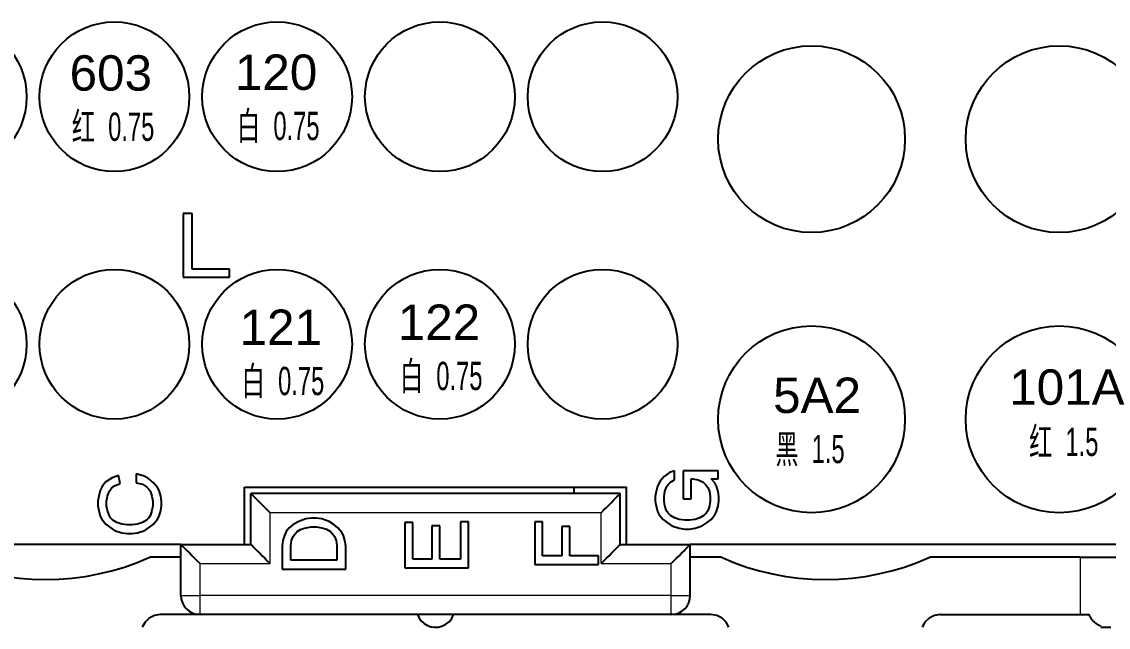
# Model space of a CAD drawing. Header units: millimetres. Extents: x 62 to 1873, y 998 to 1938.
# Drawn here: x 319.69 to 350.41, y 1765.14 to 1782.26 of the extents above; entities that cross this region are included whole.
import ezdxf

# ---------------------------------------------------------------- set-up
doc = ezdxf.new("R2010")
doc.units = ezdxf.units.MM
doc.layers.add('AM60', color=3, linetype='Continuous', lineweight=25)
doc.layers.add('AM_6', color=3, linetype='Continuous', lineweight=25)
doc.layers.add('线色线径', color=1, linetype='Continuous')
doc.styles.get("Standard").update_dxf_attribs({"font": 'arial.ttf'})

# ---------------------------------------------------------------- blocks, each defined once
blk = doc.blocks.new('*U12')
blk.add_circle((0, 0), 2.117)
blk = doc.blocks.new('*U13')
at = {"layer": 'AM_6', "color": 0, "linetype": 'ByBlock', "lineweight": -2, "transparency": 16777216}
for p in [(0, 21), (4.6, 21), (9.2, 21), (13.8, 21), (18.4, 21), (23, 21), (0, 14), (4.6, 14), (9.2, 14), (13.8, 14), (18.4, 14), (23, 14), (0, 7), (4.6, 7), (9.2, 7), (13.8, 7), (18.4, 7), (23, 7), (0, 0), (4.6, 0), (9.2, 0), (13.8, 0), (18.4, 0), (23, 0)]:
    blk.add_blockref('*U12', p, dxfattribs=at)
blk = doc.blocks.new('*U14')
blk.add_circle((0, 0), 2.641)
blk = doc.blocks.new('*U15')
at = {"layer": 'AM_6', "color": 0, "linetype": 'ByBlock', "lineweight": -2, "transparency": 16777216}
for p in [(0, 23.769), (7, 23.769), (0, 15.846), (7, 15.846), (0, 7.923), (7, 7.923), (0, 0), (7, 0)]:
    blk.add_blockref('*U14', p, dxfattribs=at)
blk = doc.blocks.new('A$C4F331E43')
at = {"layer": 'AM_6', "lineweight": 25}
for points in [[(24.098, 24.75), (24.098, 22.95)], [(24.345, 24.75), (24.098, 24.75)], [(24.345, 23.175), (24.345, 24.75)], [(25.403, 23.175), (24.345, 23.175)], [(25.403, 22.95), (25.403, 23.175)], [(24.098, 22.95), (25.403, 22.95)], [(50.04, 13.05), (50.318, 13.057)], [(25.83, 15.39), (25.83, 17.01)], [(25.83, 17.01), (35.146, 17.01)], [(35.146, 16.83), (35.146, 17.01)], [(35.146, 17.01), (36.63, 17.01)], [(36.63, 15.39), (36.63, 17.01)], [(36.45, 16.83), (26.01, 16.83)], [(26.01, 15.39), (26.01, 16.83)], [(26.55, 16.29), (26.473, 16.367), (26.398, 16.442), (26.326, 16.514), (26.258, 16.582), (26.196, 16.644), (26.142, 16.698), (26.096, 16.744), (26.059, 16.781), (26.032, 16.808), (26.015, 16.825)], [(35.91, 16.29), (35.987, 16.367), (36.062, 16.442), (36.134, 16.514), (36.202, 16.582), (36.264, 16.644), (36.318, 16.698), (36.364, 16.744), (36.401, 16.781), (36.428, 16.808), (36.445, 16.825)], [(36.45, 15.39), (36.45, 16.83)], [(38.116, 15.851), (38.273, 15.829)], [(38.273, 15.829), (38.408, 15.829)], [(38.408, 15.829), (38.566, 15.851)], [(24.03, 15.39), (11.205, 15.39)], [(24.03, 15.39), (24.052, 15.368), (24.079, 15.341), (24.116, 15.304), (24.162, 15.258), (24.216, 15.204), (24.278, 15.142), (24.346, 15.074), (24.418, 15.002), (24.493, 14.927), (24.57, 14.85)], [(24.03, 15.39), (26.01, 15.39)], [(24.03, 13.95), (24.03, 15.39)], [(26.01, 15.39), (26.032, 15.368), (26.059, 15.341), (26.096, 15.304), (26.142, 15.258), (26.196, 15.204), (26.258, 15.142), (26.326, 15.074), (26.398, 15.002), (26.473, 14.927), (26.55, 14.85)], [(35.91, 14.85), (35.987, 14.927), (36.062, 15.002), (36.134, 15.074), (36.202, 15.142), (36.264, 15.204), (36.318, 15.258), (36.364, 15.304), (36.401, 15.341), (36.428, 15.368), (36.445, 15.385)], [(36.45, 15.39), (38.43, 15.39)], [(37.89, 14.85), (37.967, 14.927), (38.042, 15.002), (38.114, 15.074), (38.182, 15.142), (38.244, 15.204), (38.298, 15.258), (38.344, 15.304), (38.381, 15.341), (38.408, 15.368), (38.425, 15.385)], [(51.255, 15.39), (38.43, 15.39)], [(38.43, 13.95), (38.43, 15.39)], [(17.26, 15.03), (17.614, 14.882), (17.974, 14.754), (18.339, 14.646), (18.707, 14.557), (19.079, 14.489), (19.453, 14.439), (19.829, 14.41), (20.205, 14.4), (20.581, 14.41), (20.957, 14.439), (21.331, 14.489), (21.703, 14.557), (22.072, 14.646), (22.436, 14.754), (22.796, 14.882), (23.15, 15.03)], [(24.03, 15.03), (23.15, 15.03)], [(39.31, 15.03), (38.43, 15.03)], [(39.31, 15.03), (39.664, 14.882), (40.024, 14.754), (40.389, 14.646), (40.757, 14.557), (41.129, 14.489), (41.503, 14.439), (41.879, 14.41), (42.255, 14.4), (42.631, 14.41), (43.007, 14.439), (43.381, 14.489), (43.753, 14.557), (44.122, 14.646), (44.486, 14.754), (44.846, 14.882), (45.2, 15.03)], [(49.455, 15.03), (45.2, 15.03)], [(49.455, 15.03), (49.632, 15.03), (49.807, 15.03), (49.979, 15.03), (50.146, 15.03), (50.306, 15.03), (50.458, 15.03), (50.6, 15.03), (50.731, 15.03), (50.85, 15.03)], [(24.03, 13.95), (24.041, 13.841), (24.072, 13.74), (24.122, 13.648), (24.188, 13.568), (24.268, 13.502), (24.36, 13.452), (24.461, 13.421), (24.57, 13.41)], [(37.89, 13.41), (37.999, 13.421), (38.1, 13.452), (38.192, 13.502), (38.272, 13.568), (38.338, 13.648), (38.388, 13.74), (38.419, 13.841), (38.43, 13.95)], [(23.445, 13.41), (23.28, 13.384), (23.133, 13.311), (23.015, 13.197), (22.936, 13.05)], [(24.57, 13.41), (23.445, 13.41)], [(37.89, 13.41), (24.57, 13.41)], [(30.721, 13.41), (30.768, 13.311), (30.831, 13.226), (30.908, 13.156), (30.997, 13.103), (31.095, 13.067), (31.198, 13.051), (31.304, 13.055), (31.41, 13.081), (31.519, 13.134), (31.612, 13.208), (31.686, 13.301), (31.739, 13.41)], [(39.015, 13.41), (37.89, 13.41)], [(39.524, 13.05), (39.445, 13.197), (39.327, 13.311), (39.18, 13.384), (39.015, 13.41)], [(45.495, 13.41), (45.33, 13.384), (45.183, 13.311), (45.065, 13.197), (44.986, 13.05)], [(45.495, 13.41), (49.455, 13.41)], [(49.455, 13.41), (49.583, 13.41), (49.711, 13.41)], [(50.035, 13.083), (49.994, 13.1), (49.973, 13.11), (49.952, 13.121), (49.932, 13.133), (49.912, 13.146), (49.893, 13.16), (49.874, 13.175), (49.856, 13.191), (49.839, 13.207), (49.822, 13.225), (49.806, 13.243), (49.791, 13.262), (49.777, 13.281), (49.764, 13.301), (49.751, 13.322), (49.74, 13.343), (49.729, 13.365), (49.72, 13.387), (49.711, 13.41)]]:
    blk.add_lwpolyline(points, dxfattribs=at)
at = {"layer": 'AM_6', "lineweight": 9}
for points in [[(35.91, 16.29), (26.55, 16.29)], [(26.55, 14.85), (26.55, 16.29)], [(35.91, 14.85), (35.91, 16.29)], [(24.57, 13.95), (24.57, 14.85)], [(24.57, 14.85), (26.55, 14.85)], [(35.91, 14.85), (37.89, 14.85)], [(37.89, 13.95), (37.89, 14.85)], [(49.455, 15.03), (49.455, 13.41)], [(24.03, 13.95), (24.038, 13.95), (24.063, 13.95), (24.102, 13.95), (24.156, 13.95), (24.223, 13.95), (24.3, 13.95), (24.385, 13.95), (24.476, 13.95), (24.57, 13.95)], [(24.57, 13.41), (24.57, 13.418), (24.57, 13.443), (24.57, 13.482), (24.57, 13.536), (24.57, 13.603), (24.57, 13.68), (24.57, 13.765), (24.57, 13.856), (24.57, 13.95)], [(37.89, 13.95), (24.57, 13.95)], [(37.89, 13.41), (37.89, 13.418), (37.89, 13.443), (37.89, 13.482), (37.89, 13.536), (37.89, 13.603), (37.89, 13.68), (37.89, 13.765), (37.89, 13.856), (37.89, 13.95)], [(37.89, 13.95), (37.984, 13.95), (38.075, 13.95), (38.16, 13.95), (38.237, 13.95), (38.304, 13.95), (38.358, 13.95), (38.397, 13.95), (38.422, 13.95), (38.43, 13.95)]]:
    blk.add_lwpolyline(points, dxfattribs=at)
at = {"layer": '线色线径', "lineweight": 25}
for points in [[(22.087, 17.274), (21.907, 17.161)], [(22.267, 17.341), (22.087, 17.274)], [(22.312, 17.116), (22.267, 17.341)], [(22.987, 17.319), (22.762, 17.386)], [(22.762, 17.386), (22.762, 17.138)], [(23.122, 17.251), (22.987, 17.319)], [(23.257, 17.138), (23.122, 17.251)], [(37.688, 17.314), (37.576, 17.179)], [(37.846, 17.426), (37.688, 17.314)], [(37.981, 17.471), (37.846, 17.426)], [(37.868, 17.156), (37.981, 17.224)], [(37.981, 17.224), (37.981, 17.471)], [(38.228, 17.471), (38.228, 16.684)], [(39.218, 17.471), (38.228, 17.471)], [(38.453, 17.246), (38.498, 17.246)], [(38.453, 16.684), (38.453, 17.246)], [(38.498, 17.246), (38.656, 17.224)], [(38.656, 17.224), (38.791, 17.156)], [(39.016, 17.246), (39.218, 17.246)], [(39.128, 17.134), (39.016, 17.246)], [(39.218, 17.246), (39.218, 17.471)], [(21.75, 16.914), (21.705, 16.756)], [(21.817, 17.049), (21.75, 16.914)], [(21.907, 17.161), (21.817, 17.049)], [(21.997, 16.891), (22.065, 16.981)], [(22.065, 16.981), (22.155, 17.049)], [(22.155, 17.049), (22.312, 17.116)], [(22.762, 17.138), (22.942, 17.094)], [(22.942, 17.094), (23.055, 17.026)], [(23.055, 17.026), (23.122, 16.959)], [(23.122, 16.959), (23.167, 16.891)], [(23.37, 17.004), (23.257, 17.138)], [(23.415, 16.914), (23.37, 17.004)], [(23.46, 16.756), (23.415, 16.914)], [(37.508, 17.044), (37.463, 16.886)], [(37.576, 17.179), (37.508, 17.044)], [(37.711, 16.886), (37.756, 17.021)], [(37.756, 17.021), (37.801, 17.089)], [(37.801, 17.089), (37.868, 17.156)], [(38.791, 17.156), (38.858, 17.089)], [(38.858, 17.089), (38.926, 16.999)], [(38.926, 16.999), (38.971, 16.886)], [(39.173, 17.044), (39.128, 17.134)], [(39.218, 16.886), (39.173, 17.044)], [(21.705, 16.756), (21.682, 16.621)], [(21.682, 16.621), (21.682, 16.486)], [(21.93, 16.621), (21.952, 16.756)], [(21.93, 16.486), (21.93, 16.621)], [(21.952, 16.756), (21.997, 16.891)], [(23.167, 16.891), (23.212, 16.756)], [(23.212, 16.756), (23.235, 16.621)], [(23.235, 16.621), (23.235, 16.486)], [(23.482, 16.621), (23.46, 16.756)], [(23.482, 16.486), (23.482, 16.621)], [(37.463, 16.886), (37.441, 16.751)], [(37.441, 16.751), (37.441, 16.616)], [(37.441, 16.616), (37.463, 16.481)], [(37.688, 16.751), (37.711, 16.886)], [(37.688, 16.616), (37.688, 16.751)], [(37.711, 16.481), (37.688, 16.616)], [(38.228, 16.684), (38.453, 16.684)], [(38.971, 16.886), (38.993, 16.751)], [(38.993, 16.616), (38.971, 16.481)], [(38.993, 16.751), (38.993, 16.616)], [(39.241, 16.751), (39.218, 16.886)], [(39.218, 16.481), (39.241, 16.616)], [(39.241, 16.616), (39.241, 16.751)], [(21.682, 16.486), (21.705, 16.351)], [(21.705, 16.351), (21.75, 16.194)], [(21.952, 16.351), (21.93, 16.486)], [(21.997, 16.216), (21.952, 16.351)], [(23.212, 16.351), (23.167, 16.216)], [(23.235, 16.486), (23.212, 16.351)], [(23.415, 16.194), (23.46, 16.351)], [(23.46, 16.351), (23.482, 16.486)], [(37.463, 16.481), (37.508, 16.324)], [(37.508, 16.324), (37.553, 16.234)], [(37.756, 16.346), (37.711, 16.481)], [(37.801, 16.279), (37.756, 16.346)], [(38.926, 16.346), (38.881, 16.279)], [(38.971, 16.481), (38.926, 16.346)], [(39.128, 16.234), (39.173, 16.324)], [(39.173, 16.324), (39.218, 16.481)], [(21.75, 16.194), (21.795, 16.104)], [(21.795, 16.104), (21.907, 15.968)], [(22.042, 16.149), (21.997, 16.216)], [(22.11, 16.081), (22.042, 16.149)], [(22.222, 16.014), (22.11, 16.081)], [(22.357, 15.968), (22.222, 16.014)], [(22.942, 16.014), (22.807, 15.968)], [(23.055, 16.081), (22.942, 16.014)], [(23.122, 16.149), (23.055, 16.081)], [(23.167, 16.216), (23.122, 16.149)], [(23.257, 15.968), (23.37, 16.104)], [(23.37, 16.104), (23.415, 16.194)], [(27.362, 16.046), (27.204, 15.956)], [(27.564, 16.114), (27.362, 16.046)], [(27.722, 16.136), (27.564, 16.114)], [(27.857, 16.136), (27.722, 16.136)], [(28.014, 16.114), (27.857, 16.136)], [(28.217, 16.046), (28.014, 16.114)], [(28.352, 15.956), (28.217, 16.046)], [(30.362, 16.01), (30.362, 14.728)], [(30.587, 16.01), (30.362, 16.01)], [(30.587, 14.975), (30.587, 16.01)], [(32.162, 16.033), (31.937, 16.033)], [(31.937, 16.033), (31.937, 14.975)], [(32.162, 14.728), (32.162, 16.033)], [(34.031, 16.036), (34.031, 14.821)], [(34.256, 16.036), (34.031, 16.036)], [(34.256, 15.069), (34.256, 16.036)], [(37.553, 16.234), (37.666, 16.099)], [(37.666, 16.099), (37.778, 16.009)], [(37.778, 16.009), (37.913, 15.919)], [(37.868, 16.211), (37.801, 16.279)], [(37.981, 16.144), (37.868, 16.211)], [(38.116, 16.099), (37.981, 16.144)], [(38.273, 16.076), (38.116, 16.099)], [(38.408, 16.076), (38.273, 16.076)], [(38.566, 16.099), (38.408, 16.076)], [(38.701, 16.144), (38.566, 16.099)], [(38.813, 16.211), (38.701, 16.144)], [(38.768, 15.919), (38.903, 16.009)], [(38.881, 16.279), (38.813, 16.211)], [(38.903, 16.009), (39.016, 16.099)], [(39.016, 16.099), (39.128, 16.234)], [(21.907, 15.968), (22.02, 15.879)], [(22.02, 15.879), (22.155, 15.789)], [(22.155, 15.789), (22.357, 15.721)], [(22.515, 15.946), (22.357, 15.968)], [(22.357, 15.721), (22.515, 15.699)], [(22.65, 15.946), (22.515, 15.946)], [(22.515, 15.699), (22.65, 15.699)], [(22.807, 15.968), (22.65, 15.946)], [(22.65, 15.699), (22.807, 15.721)], [(22.807, 15.721), (23.01, 15.789)], [(23.01, 15.789), (23.145, 15.879)], [(23.145, 15.879), (23.257, 15.968)], [(27.002, 15.754), (26.957, 15.641)], [(27.092, 15.866), (27.002, 15.754)], [(27.204, 15.956), (27.092, 15.866)], [(27.204, 15.619), (27.249, 15.686)], [(27.249, 15.686), (27.317, 15.754)], [(27.317, 15.754), (27.429, 15.821)], [(27.429, 15.821), (27.564, 15.866)], [(27.564, 15.866), (27.722, 15.889)], [(27.722, 15.889), (27.857, 15.889)], [(27.857, 15.889), (28.014, 15.866)], [(28.014, 15.866), (28.149, 15.821)], [(28.149, 15.821), (28.262, 15.754)], [(28.262, 15.754), (28.329, 15.686)], [(28.329, 15.686), (28.374, 15.619)], [(28.464, 15.866), (28.352, 15.956)], [(28.577, 15.731), (28.464, 15.866)], [(28.622, 15.641), (28.577, 15.731)], [(31.352, 15.92), (31.127, 15.92)], [(31.127, 15.92), (31.127, 14.975)], [(31.352, 14.975), (31.352, 15.92)], [(34.796, 15.901), (34.796, 15.069)], [(35.021, 15.901), (34.796, 15.901)], [(35.021, 15.069), (35.021, 15.901)], [(37.913, 15.919), (38.116, 15.851)], [(38.566, 15.851), (38.768, 15.919)], [(26.912, 15.506), (26.889, 15.349)], [(26.957, 15.641), (26.912, 15.506)], [(27.137, 15.349), (27.159, 15.506)], [(27.159, 15.506), (27.204, 15.619)], [(28.374, 15.619), (28.419, 15.506)], [(28.419, 15.506), (28.442, 15.349)], [(28.667, 15.506), (28.622, 15.641)], [(28.689, 15.349), (28.667, 15.506)], [(26.889, 15.349), (26.889, 14.696)], [(27.137, 14.944), (27.137, 15.349)], [(28.442, 15.349), (28.442, 14.944)], [(28.689, 14.696), (28.689, 15.349)], [(34.796, 15.069), (34.256, 15.069)], [(35.831, 15.069), (35.021, 15.069)], [(35.831, 14.821), (35.831, 15.069)], [(28.442, 14.944), (27.137, 14.944)], [(31.127, 14.975), (30.587, 14.975)], [(31.937, 14.975), (31.352, 14.975)], [(34.031, 14.821), (35.831, 14.821)], [(26.889, 14.696), (28.689, 14.696)], [(30.362, 14.728), (32.162, 14.728)]]:
    blk.add_lwpolyline(points, dxfattribs=at)
at = {"layer": 'AM_6'}
for name, p in [('*U15', (41.859, 18.931)), ('*U13', (12.951, 21.055))]:
    blk.add_blockref(name, p, dxfattribs=at)

msp = doc.modelspace()

# ---------------------------------------------------------------- block references
msp.add_blockref('A$C4F331E43', (300.162, 1752.089))

# ---------------------------------------------------------------- texts
at = {"layer": 'AM60', "lineweight": 5}
for s, p in [('603', (321.045, 1780.315)), ('120', (325.717, 1780.337)), ('122', (330.322, 1773.266)), ('121', (325.85, 1773.124)), ('101A', (347.608, 1771.432)), ('5A2', (340.934, 1771.2))]:
    msp.add_text(s, height=1, dxfattribs=at).set_placement(p)
at = {"layer": '线色线径', "lineweight": 5, "width": 0.6}
for s, p in [('红  0.75', (321.108, 1778.895)), ('白  0.75', (325.779, 1778.917)), ('白  0.75', (330.385, 1771.846)), ('白  0.75', (325.912, 1771.704)), ('红  1.5', (348.171, 1769.984)), ('黑  1.5', (340.996, 1769.781))]:
    msp.add_text(s, height=0.8, dxfattribs=at).set_placement(p)

doc.saveas('drawing.dxf')
